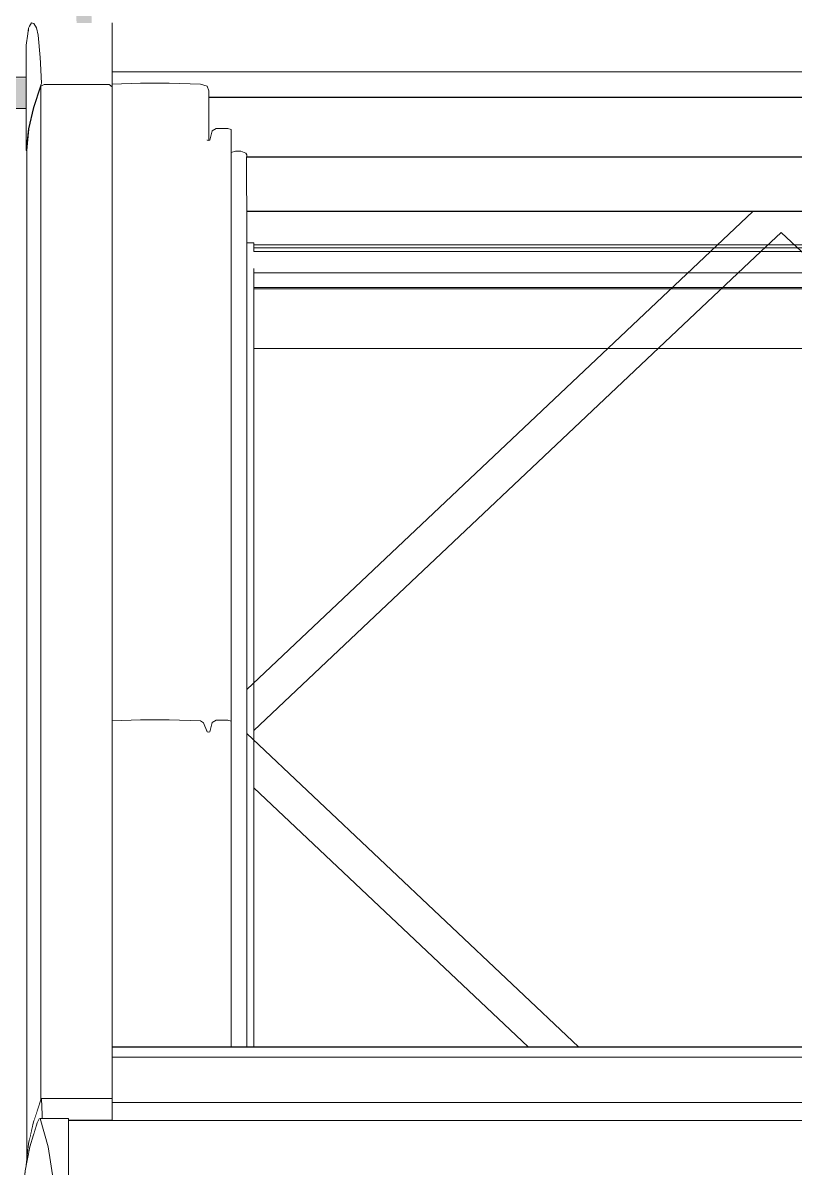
# Model space of a CAD drawing. Header units: metres. Extents: x -208 to 1512, y -277 to 123.
# Drawn here: x 842.351 to 842.787, y -3.63 to -2.984 of the extents above; entities that cross this region are included whole.
import ezdxf

# ---------------------------------------------------------------- set-up
doc = ezdxf.new("R2010")
doc.units = ezdxf.units.M
doc.header["$MEASUREMENT"] = 0
doc.linetypes.add('Wipeout_Contour', pattern=[1, 0, -1])
doc.layers.add('325 Dachfenster', color=7, linetype='Continuous')
doc.layers.add('918 Lageplan Beschriftung.x', color=7, linetype='Continuous')

# ---------------------------------------------------------------- blocks, each defined once
blk = doc.blocks.new('VELUX SlopeRoofBundle[39]_5', base_point=(825.25728, 0))
at = {"color": 254, "linetype": 'Wipeout_Contour', "lineweight": 0, "ltscale": 6742.275617}
blk.add_wipeout([(842.38987, -2.95926), (842.39025, -2.98422), (842.40193, -2.98422), (842.40193, -3.01187), (843.15633, -3.01187), (843.15633, -2.98422), (843.16801, -2.98422), (843.16839, -2.95926)], dxfattribs=at).dxf.layer = '325 Dachfenster'
at = {"color": 254, "linetype": 'Wipeout_Contour', "lineweight": 0, "ltscale": 3369.40731}
blk.add_wipeout([(842.35343, -3.01484), (842.33913, -3.01484), (842.33913, -3.01541), (842.35343, -3.01541)], dxfattribs=at).dxf.layer = '325 Dachfenster'
at = {"color": 254, "linetype": 'Wipeout_Contour', "lineweight": 0, "ltscale": 5053.155069}
blk.add_wipeout([(842.33913, -3.06787), (842.35363, -3.06787), (842.35363, -3.05641), (842.35343, -3.05626), (842.35343, -3.03252), (842.33913, -3.03252)], dxfattribs=at).dxf.layer = '325 Dachfenster'
at = {"color": 254, "linetype": 'Wipeout_Contour', "lineweight": 0, "ltscale": 3369.930088}
blk.add_wipeout([(842.47443, -3.56164), (842.47723, -3.56164), (842.47723, -3.05769), (842.47443, -3.05656)], dxfattribs=at).dxf.layer = '325 Dachfenster'
at = {"color": 254, "linetype": 'Wipeout_Contour', "lineweight": 0, "ltscale": 3369.668735}
blk.add_wipeout([(842.40193, -3.37775), (842.40193, -3.56164), (842.41783, -3.56164), (842.41783, -3.37723)], dxfattribs=at).dxf.layer = '325 Dachfenster'
at = {"color": 254, "linetype": 'Wipeout_Contour', "lineweight": 0, "ltscale": 3369.852581}
blk.add_wipeout([(842.45543, -3.38402), (842.45543, -3.56164), (842.45623, -3.56164), (842.45623, -3.38423)], dxfattribs=at).dxf.layer = '325 Dachfenster'
at = {"color": 254, "linetype": 'Wipeout_Contour', "lineweight": 0, "ltscale": 12636.140747}
blk.add_wipeout([(842.33913, -3.01484), (842.35343, -3.01484), (842.35343, -2.99685), (842.3542, -2.99035), (842.35473, -2.98718), (842.35513, -2.98607), (842.35643, -2.98422), (842.38176, -2.98422), (842.38113, -2.95926), (842.37713, -2.95926), (842.37713, -2.96046), (842.3515, -2.96046), (842.3515, -2.95834), (842.3515, -2.95558), (842.33913, -2.95558)], dxfattribs=at).dxf.layer = '325 Dachfenster'
at = {"color": 254, "linetype": 'Wipeout_Contour', "lineweight": 0, "ltscale": 6738.263474}
blk.add_wipeout([(842.47723, -3.05769), (842.47723, -3.56164), (842.47773, -3.56164), (842.47773, -3.0818), (842.47763, -3.08153), (842.47763, -3.05967), (842.47773, -3.05967), (842.47773, -3.05854)], dxfattribs=at).dxf.layer = '325 Dachfenster'
at = {"color": 254, "linetype": 'Wipeout_Contour', "lineweight": 0, "ltscale": 3369.408514}
blk.add_wipeout([(842.33913, -3.06787), (842.33913, -3.07367), (842.35363, -3.07367), (842.35363, -3.06787)], dxfattribs=at).dxf.layer = '325 Dachfenster'
at = {"color": 254, "linetype": 'Wipeout_Contour', "lineweight": 0, "ltscale": 3369.732923}
blk.add_wipeout([(842.41783, -3.56164), (842.43403, -3.56164), (842.43403, -3.37723), (842.41783, -3.37723)], dxfattribs=at).dxf.layer = '325 Dachfenster'
at = {"color": 254, "linetype": 'Wipeout_Contour', "lineweight": 0, "ltscale": 3369.855783}
blk.add_wipeout([(842.45623, -3.38423), (842.45623, -3.56164), (842.45703, -3.56164), (842.45703, -3.38395)], dxfattribs=at).dxf.layer = '325 Dachfenster'
at = {"color": 254, "linetype": 'Wipeout_Contour', "lineweight": 0, "ltscale": 3369.408688}
blk.add_wipeout([(842.35363, -3.07367), (842.33913, -3.07367), (842.33913, -3.0917), (842.35363, -3.0917)], dxfattribs=at).dxf.layer = '325 Dachfenster'
at = {"color": 254, "linetype": 'Wipeout_Contour', "lineweight": 0, "ltscale": 3371.139793}
blk.add_wipeout([(842.47773, -3.0905), (843.08053, -3.0905), (843.08053, -3.09043), (842.47773, -3.09043)], dxfattribs=at).dxf.layer = '325 Dachfenster'
at = {"color": 254, "linetype": 'Wipeout_Contour', "lineweight": 0, "ltscale": 3369.839351}
blk.add_wipeout([(842.45163, -3.3778), (842.45163, -3.56164), (842.45343, -3.56164), (842.45343, -3.37886)], dxfattribs=at).dxf.layer = '325 Dachfenster'
at = {"color": 254, "linetype": 'Wipeout_Contour', "lineweight": 0, "ltscale": 8421.1046}
blk.add_wipeout([(842.33913, -3.0917), (842.33913, -3.70979), (842.35151, -3.70979), (842.35153, -3.66149), (842.35153, -3.64552), (842.35283, -3.63161), (842.35343, -3.62846), (842.35343, -3.62845), (842.35363, -3.62657), (842.35363, -3.0917)], dxfattribs=at).dxf.layer = '325 Dachfenster'
at = {"color": 254, "linetype": 'Wipeout_Contour', "lineweight": 0, "ltscale": 3369.847056}
blk.add_wipeout([(842.45343, -3.37886), (842.45343, -3.56164), (842.45543, -3.56164), (842.45543, -3.38402)], dxfattribs=at).dxf.layer = '325 Dachfenster'
at = {"color": 254, "linetype": 'Wipeout_Contour', "lineweight": 0, "ltscale": 3369.800536}
blk.add_wipeout([(842.43403, -3.37723), (842.43403, -3.56164), (842.45163, -3.56164), (842.45163, -3.3778)], dxfattribs=at).dxf.layer = '325 Dachfenster'
at = {"color": 254, "linetype": 'Wipeout_Contour', "lineweight": 0, "ltscale": 3369.860055}
blk.add_wipeout([(842.45703, -3.38395), (842.45703, -3.56164), (842.45833, -3.56164), (842.45833, -3.37879)], dxfattribs=at).dxf.layer = '325 Dachfenster'
at = {"color": 254, "linetype": 'Wipeout_Contour', "lineweight": 0, "ltscale": 4211.577132}
blk.add_wipeout([(842.35283, -3.63161), (842.35283, -3.78697), (842.35475, -3.77738), (842.35543, -3.77361), (842.35543, -3.61796)], dxfattribs=at).dxf.layer = '325 Dachfenster'
at = {"color": 254, "linetype": 'Wipeout_Contour', "lineweight": 0, "ltscale": 3369.866754}
blk.add_wipeout([(842.45833, -3.37879), (842.45833, -3.56164), (842.46043, -3.56164), (842.46043, -3.37752)], dxfattribs=at).dxf.layer = '325 Dachfenster'
at = {"color": 254, "linetype": 'Wipeout_Contour', "lineweight": 0, "ltscale": 4211.603221}
blk.add_wipeout([(842.35953, -3.60447), (842.35543, -3.61796), (842.35543, -3.77361), (842.35842, -3.76324), (842.35953, -3.75858)], dxfattribs=at).dxf.layer = '325 Dachfenster'
at = {"color": 254, "linetype": 'Wipeout_Contour', "lineweight": 0, "ltscale": 3369.842907}
blk.add_wipeout([(842.45543, -3.0503), (842.45343, -3.04514), (842.45343, -3.37886), (842.45543, -3.38402)], dxfattribs=at).dxf.layer = '325 Dachfenster'
at = {"color": 254, "linetype": 'Wipeout_Contour', "lineweight": 0, "ltscale": 3369.884124}
blk.add_wipeout([(842.46043, -3.56164), (842.46703, -3.56164), (842.46703, -3.37752), (842.46043, -3.37752)], dxfattribs=at).dxf.layer = '325 Dachfenster'
at = {"color": 254, "linetype": 'Wipeout_Contour', "lineweight": 0, "ltscale": 10109.249173}
blk.add_wipeout([(842.35953, -3.75858), (842.3603, -3.75667), (842.36238, -3.74981), (842.3637, -3.74323), (842.36744, -3.71311), (842.36952, -3.68525), (842.36995, -3.65986), (842.36867, -3.63738), (842.36578, -3.618), (842.36128, -3.60202), (842.36064, -3.6023), (842.35953, -3.60447)], dxfattribs=at).dxf.layer = '325 Dachfenster'
at = {"color": 254, "linetype": 'Wipeout_Contour', "lineweight": 0, "ltscale": 3369.449852}
blk.add_wipeout([(842.35343, -3.62845), (842.35343, -3.62846), (842.35473, -3.62164), (842.35473, -3.6162)], dxfattribs=at).dxf.layer = '325 Dachfenster'
at = {"color": 254, "linetype": 'Wipeout_Contour', "lineweight": 0, "ltscale": 3369.796463}
blk.add_wipeout([(842.43403, -3.04351), (842.43403, -3.37723), (842.45163, -3.3778), (842.45163, -3.04408)], dxfattribs=at).dxf.layer = '325 Dachfenster'
at = {"color": 254, "linetype": 'Wipeout_Contour', "lineweight": 0, "ltscale": 3369.901135}
blk.add_wipeout([(842.46703, -3.37752), (842.46703, -3.56164), (842.46893, -3.56164), (842.46893, -3.37801)], dxfattribs=at).dxf.layer = '325 Dachfenster'
at = {"color": 254, "linetype": 'Wipeout_Contour', "lineweight": 0, "ltscale": 3369.228768}
blk.add_wipeout([(842.36128, -3.60202), (842.36578, -3.618), (842.37713, -3.618), (842.37713, -3.60202)], dxfattribs=at).dxf.layer = '325 Dachfenster'
at = {"color": 254, "linetype": 'Wipeout_Contour', "lineweight": 0, "ltscale": 4212.061359}
blk.add_wipeout([(842.35473, -3.6162), (842.35473, -3.62164), (842.35543, -3.61796), (842.35743, -3.61138), (842.35743, -3.60403)], dxfattribs=at).dxf.layer = '325 Dachfenster'
at = {"color": 254, "linetype": 'Wipeout_Contour', "lineweight": 0, "ltscale": 3369.835273}
blk.add_wipeout([(842.45163, -3.04408), (842.45163, -3.3778), (842.45343, -3.37886), (842.45343, -3.04514)], dxfattribs=at).dxf.layer = '325 Dachfenster'
at = {"color": 254, "linetype": 'Wipeout_Contour', "lineweight": 0, "ltscale": 3369.9072}
blk.add_wipeout([(842.46893, -3.05731), (842.46893, -3.56164), (842.47133, -3.56164), (842.47133, -3.05649)], dxfattribs=at).dxf.layer = '325 Dachfenster'
at = {"color": 254, "linetype": 'Wipeout_Contour', "lineweight": 0, "ltscale": 5895.787927}
blk.add_wipeout([(842.35743, -3.61138), (842.35953, -3.60447), (842.36064, -3.6023), (842.36128, -3.60202), (842.36143, -3.60202), (842.36143, -3.59208), (842.35743, -3.60403)], dxfattribs=at).dxf.layer = '325 Dachfenster'
at = {"color": 254, "linetype": 'Wipeout_Contour', "lineweight": 0, "ltscale": 3369.589547}
blk.add_wipeout([(842.37713, -3.60294), (842.37713, -3.60322), (842.40193, -3.60322), (842.40193, -3.60294)], dxfattribs=at).dxf.layer = '325 Dachfenster'
at = {"color": 254, "linetype": 'Wipeout_Contour', "lineweight": 0, "ltscale": 3369.265989}
blk.add_wipeout([(842.36578, -3.618), (842.36867, -3.63738), (842.37713, -3.63738), (842.37713, -3.618)], dxfattribs=at).dxf.layer = '325 Dachfenster'
at = {"color": 254, "linetype": 'Wipeout_Contour', "lineweight": 0, "ltscale": 4211.462882}
blk.add_wipeout([(842.35363, -3.05626), (842.35363, -3.62657), (842.35473, -3.6162), (842.35493, -3.6153), (842.35493, -3.04401)], dxfattribs=at).dxf.layer = '325 Dachfenster'
at = {"color": 254, "linetype": 'Wipeout_Contour', "lineweight": 0, "ltscale": 3369.851764}
blk.add_wipeout([(842.45623, -3.05055), (842.45623, -3.38423), (842.45703, -3.38395), (842.45703, -3.05027)], dxfattribs=at).dxf.layer = '325 Dachfenster'
at = {"color": 254, "linetype": 'Wipeout_Contour', "lineweight": 0, "ltscale": 3369.918274}
blk.add_wipeout([(842.47133, -3.56164), (842.47443, -3.56164), (842.47443, -3.05656), (842.47133, -3.05649)], dxfattribs=at).dxf.layer = '325 Dachfenster'
at = {"color": 254, "linetype": 'Wipeout_Contour', "lineweight": 0, "ltscale": 5054.12418}
blk.add_wipeout([(842.36143, -3.59208), (842.36143, -3.60202), (842.36233, -3.60202), (842.36233, -3.59999), (842.36197, -3.59082), (842.36188, -3.5909)], dxfattribs=at).dxf.layer = '325 Dachfenster'
at = {"layer": '325 Dachfenster', "linetype": 'Continuous', "lineweight": 0, "flags": 128}
blk.add_lwpolyline([(842.35343, -3.62845), (842.35343, -3.62846)], dxfattribs=at)
at = {"color": 254, "linetype": 'Wipeout_Contour', "lineweight": 0, "ltscale": 4211.393541}
blk.add_wipeout([(842.35493, -3.6153), (842.35743, -3.60403), (842.35763, -3.60344), (842.35763, -3.03184), (842.35493, -3.04401)], dxfattribs=at).dxf.layer = '325 Dachfenster'
at = {"color": 254, "linetype": 'Wipeout_Contour', "lineweight": 0, "ltscale": 3369.896801}
blk.add_wipeout([(842.46703, -3.04383), (842.46703, -3.37752), (842.46893, -3.37801), (842.46893, -3.04433)], dxfattribs=at).dxf.layer = '325 Dachfenster'
at = {"color": 254, "linetype": 'Wipeout_Contour', "lineweight": 0, "ltscale": 5055.51745}
blk.add_wipeout([(842.45553, -3.05033), (842.45543, -3.0503), (842.45543, -3.38402), (842.45623, -3.38423), (842.45623, -3.05055), (842.45553, -3.05036)], dxfattribs=at).dxf.layer = '325 Dachfenster'
at = {"color": 254, "linetype": 'Wipeout_Contour', "lineweight": 0, "ltscale": 3371.1396}
blk.add_wipeout([(842.47763, -3.07982), (843.08063, -3.07982), (843.08063, -3.0748), (842.47763, -3.0748)], dxfattribs=at).dxf.layer = '325 Dachfenster'
at = {"color": 254, "linetype": 'Wipeout_Contour', "lineweight": 0, "ltscale": 3369.5503}
blk.add_wipeout([(842.40193, -3.59082), (842.36197, -3.59082), (842.36233, -3.59999), (842.40193, -3.59999)], dxfattribs=at).dxf.layer = '325 Dachfenster'
at = {"layer": '325 Dachfenster', "linetype": 'Continuous', "lineweight": 0, "flags": 128}
blk.add_lwpolyline([(842.45343, -3.37886), (842.45163, -3.3778)], dxfattribs=at)
at = {"color": 254, "linetype": 'Wipeout_Contour', "lineweight": 0, "ltscale": 3369.855944}
blk.add_wipeout([(842.45703, -3.05027), (842.45703, -3.38395), (842.45833, -3.37879), (842.45833, -3.04511)], dxfattribs=at).dxf.layer = '325 Dachfenster'
at = {"color": 254, "linetype": 'Wipeout_Contour', "lineweight": 0, "ltscale": 6742.279003}
blk.add_wipeout([(842.47763, -3.08067), (842.47763, -3.08153), (842.47773, -3.0818), (842.47773, -3.08258), (843.08053, -3.08258), (843.08053, -3.0818), (843.08063, -3.08153), (843.08063, -3.08067)], dxfattribs=at).dxf.layer = '325 Dachfenster'
at = {"color": 254, "linetype": 'Wipeout_Contour', "lineweight": 0, "ltscale": 5054.583783}
blk.add_wipeout([(842.36233, -3.60202), (842.37713, -3.60202), (842.37713, -3.60294), (842.40193, -3.60294), (842.40193, -3.59999), (842.36233, -3.59999)], dxfattribs=at).dxf.layer = '325 Dachfenster'
at = {"layer": '325 Dachfenster', "linetype": 'Continuous', "lineweight": 0, "flags": 128}
for points in [[(842.45623, -3.38423), (842.45543, -3.38402)], [(842.45703, -3.38395), (842.45623, -3.38423)]]:
    blk.add_lwpolyline(points, dxfattribs=at)
at = {"color": 254, "linetype": 'Wipeout_Contour', "lineweight": 0, "ltscale": 4211.38662}
blk.add_wipeout([(842.35763, -3.03184), (842.35763, -3.60344), (842.36143, -3.59208), (842.36163, -3.59156), (842.36163, -3.01989)], dxfattribs=at).dxf.layer = '325 Dachfenster'
at = {"color": 254, "linetype": 'Wipeout_Contour', "lineweight": 0, "ltscale": 3369.86271}
blk.add_wipeout([(842.45833, -3.04511), (842.45833, -3.37879), (842.46043, -3.37752), (842.46043, -3.04383)], dxfattribs=at).dxf.layer = '325 Dachfenster'
at = {"color": 254, "linetype": 'Wipeout_Contour', "lineweight": 0, "ltscale": 3371.139685}
blk.add_wipeout([(843.08053, -3.08258), (842.47773, -3.08258), (842.47773, -3.08364), (843.08053, -3.08364)], dxfattribs=at).dxf.layer = '325 Dachfenster'
at = {"color": 254, "linetype": 'Wipeout_Contour', "lineweight": 0, "ltscale": 3371.147843}
blk.add_wipeout([(842.40193, -3.59644), (842.40193, -3.59875), (843.15633, -3.59875), (843.15633, -3.59644)], dxfattribs=at).dxf.layer = '325 Dachfenster'
at = {"color": 254, "linetype": 'Wipeout_Contour', "lineweight": 0, "ltscale": 3371.148077}
blk.add_wipeout([(842.37713, -3.60322), (842.37713, -3.61935), (843.18113, -3.61935), (843.18113, -3.60322)], dxfattribs=at).dxf.layer = '325 Dachfenster'
at = {"layer": '325 Dachfenster', "linetype": 'Continuous', "lineweight": 0, "flags": 128}
for points in [[(842.45543, -3.38402), (842.45343, -3.37886)], [(842.36128, -3.60202), (842.36578, -3.618), (842.36867, -3.63738), (842.36995, -3.65986), (842.36952, -3.68525), (842.36744, -3.71311), (842.3637, -3.74323), (842.36238, -3.74981), (842.3603, -3.75667), (842.35953, -3.75858), (842.35842, -3.76324), (842.35543, -3.77361), (842.35475, -3.77738), (842.35283, -3.78697), (842.35248, -3.79054), (842.35153, -3.79916), (842.35153, -3.80235), (842.35152, -3.81267), (842.35151, -3.82144), (842.3515, -3.82879)], [(842.36064, -3.6023), (842.35953, -3.60447), (842.35543, -3.61796), (842.35283, -3.63161), (842.35153, -3.64552), (842.35153, -3.64685)], [(842.36064, -3.6023), (842.36128, -3.60202)], [(842.36128, -3.60202), (842.37713, -3.60202)]]:
    blk.add_lwpolyline(points, dxfattribs=at)
at = {"color": 254, "linetype": 'Wipeout_Contour', "lineweight": 0, "ltscale": 3369.554054}
blk.add_wipeout([(842.36343, -3.59082), (842.40023, -3.59082), (842.40023, -3.01893), (842.36343, -3.01893)], dxfattribs=at).dxf.layer = '325 Dachfenster'
at = {"color": 254, "linetype": 'Wipeout_Contour', "lineweight": 0, "ltscale": 5897.711244}
blk.add_wipeout([(842.45643, -3.02258), (842.45543, -3.05023), (842.45546, -3.05031), (842.45553, -3.05033), (842.45553, -3.05036), (842.45623, -3.05055), (842.45643, -3.05048)], dxfattribs=at).dxf.layer = '325 Dachfenster'
at = {"color": 254, "linetype": 'Wipeout_Contour', "lineweight": 0, "ltscale": 3369.880137}
blk.add_wipeout([(842.46043, -3.04383), (842.46043, -3.37752), (842.46703, -3.37752), (842.46703, -3.04383)], dxfattribs=at).dxf.layer = '325 Dachfenster'
at = {"color": 254, "linetype": 'Wipeout_Contour', "lineweight": 0, "ltscale": 3371.139643}
blk.add_wipeout([(842.47763, -3.07982), (842.47763, -3.08067), (843.08063, -3.08067), (843.08063, -3.07982)], dxfattribs=at).dxf.layer = '325 Dachfenster'
at = {"color": 254, "linetype": 'Wipeout_Contour', "lineweight": 0, "ltscale": 3371.148398}
blk.add_wipeout([(842.37713, -3.64056), (843.18113, -3.64056), (843.18113, -3.61935), (842.37713, -3.61935)], dxfattribs=at).dxf.layer = '325 Dachfenster'
at = {"layer": '325 Dachfenster', "linetype": 'Continuous', "lineweight": 0, "flags": 128}
for points in [[(842.46043, -3.37752), (842.45833, -3.37879)], [(842.46893, -3.37801), (842.46703, -3.37752), (842.46043, -3.37752)], [(842.45833, -3.37879), (842.45703, -3.38395)], [(842.37713, -3.82879), (842.37713, -3.82144), (842.37713, -3.81267), (842.37713, -3.80235), (842.37713, -3.79054), (842.37713, -3.77738), (842.37713, -3.76324), (842.37713, -3.75667), (842.37713, -3.74981), (842.37713, -3.74323), (842.37713, -3.71311), (842.37713, -3.68525), (842.37713, -3.65986), (842.37713, -3.63738), (842.37713, -3.618), (842.37713, -3.60202)]]:
    blk.add_lwpolyline(points, dxfattribs=at)
at = {"color": 254, "linetype": 'Wipeout_Contour', "lineweight": 0, "ltscale": 5054.895738}
blk.add_wipeout([(842.36163, -3.01989), (842.36163, -3.59156), (842.36188, -3.5909), (842.36197, -3.59082), (842.36343, -3.59082), (842.36343, -3.01893)], dxfattribs=at).dxf.layer = '325 Dachfenster'
at = {"color": 254, "linetype": 'Wipeout_Contour', "lineweight": 0, "ltscale": 3369.63107}
blk.add_wipeout([(842.40023, -3.01893), (842.40023, -3.59082), (842.40193, -3.59082), (842.40193, -3.02019)], dxfattribs=at).dxf.layer = '325 Dachfenster'
at = {"color": 254, "linetype": 'Wipeout_Contour', "lineweight": 0, "ltscale": 2527.40529}
blk.add_wipeout([(842.45543, -3.01983), (842.45163, -3.04408), (842.45343, -3.04514)], dxfattribs=at).dxf.layer = '325 Dachfenster'
at = {"color": 254, "linetype": 'Wipeout_Contour', "lineweight": 0, "ltscale": 11798.992125}
blk.add_wipeout([(842.46893, -3.05274), (842.46893, -3.05731), (842.47133, -3.05649), (842.47443, -3.05656), (842.47723, -3.05769), (842.47773, -3.05854), (842.47773, -3.05967), (843.08053, -3.05967), (843.08053, -3.05854), (843.08103, -3.05769), (843.08383, -3.05656), (843.08693, -3.05649), (843.08933, -3.05731), (843.08933, -3.05274)], dxfattribs=at).dxf.layer = '325 Dachfenster'
at = {"color": 254, "linetype": 'Wipeout_Contour', "lineweight": 0, "ltscale": 3371.139697}
blk.add_wipeout([(843.08053, -3.08364), (842.47773, -3.08364), (842.47773, -3.08428), (843.08053, -3.08428)], dxfattribs=at).dxf.layer = '325 Dachfenster'
at = {"layer": '325 Dachfenster', "linetype": 'Continuous', "lineweight": 0, "flags": 128}
for points in [[(842.47133, -3.05649), (842.46893, -3.05731)], [(842.35343, -3.62845), (842.35473, -3.6162), (842.35743, -3.60403), (842.36143, -3.59208), (842.36188, -3.5909)], [(842.36188, -3.5909), (842.36197, -3.59082)], [(842.36197, -3.59082), (842.36233, -3.59999), (842.36233, -3.60202)]]:
    blk.add_lwpolyline(points, dxfattribs=at)
at = {"color": 254, "linetype": 'Wipeout_Contour', "lineweight": 0, "ltscale": 3369.638262}
blk.add_wipeout([(842.36143, -3.01989), (842.36185, -3.01879), (842.36194, -3.01836), (842.36143, -3.00685)], dxfattribs=at).dxf.layer = '325 Dachfenster'
at = {"color": 254, "linetype": 'Wipeout_Contour', "lineweight": 0, "ltscale": 3369.509444}
blk.add_wipeout([(842.45343, -3.04514), (842.45543, -3.05023), (842.45643, -3.02258), (842.45543, -3.01983)], dxfattribs=at).dxf.layer = '325 Dachfenster'
at = {"color": 254, "linetype": 'Wipeout_Contour', "lineweight": 0, "ltscale": 3369.664664}
blk.add_wipeout([(842.41783, -3.04351), (842.40193, -3.04403), (842.40193, -3.37775), (842.41783, -3.37723)], dxfattribs=at).dxf.layer = '325 Dachfenster'
at = {"color": 254, "linetype": 'Wipeout_Contour', "lineweight": 0, "ltscale": 3371.139424}
blk.add_wipeout([(842.47763, -3.07049), (843.08063, -3.07049), (843.08063, -3.05988), (842.47763, -3.05988)], dxfattribs=at).dxf.layer = '325 Dachfenster'
at = {"color": 254, "linetype": 'Wipeout_Contour', "lineweight": 0, "ltscale": 3371.139752}
blk.add_wipeout([(842.47773, -3.08499), (842.47773, -3.09043), (843.08053, -3.09043), (843.08053, -3.08499)], dxfattribs=at).dxf.layer = '325 Dachfenster'
at = {"color": 254, "linetype": 'Wipeout_Contour', "lineweight": 0, "ltscale": 3371.147283}
blk.add_wipeout([(843.15633, -3.56177), (842.40193, -3.56177), (842.40193, -3.56751), (843.15633, -3.56751)], dxfattribs=at).dxf.layer = '325 Dachfenster'
at = {"color": 254, "linetype": 'Wipeout_Contour', "lineweight": 0, "ltscale": 3371.14741}
blk.add_wipeout([(842.40193, -3.57329), (843.15633, -3.57329), (843.15633, -3.57098), (842.40193, -3.57098)], dxfattribs=at).dxf.layer = '325 Dachfenster'
at = {"color": 254, "linetype": 'Wipeout_Contour', "lineweight": 0, "ltscale": 3371.147557}
blk.add_wipeout([(842.40193, -3.5791), (842.40193, -3.58259), (843.15633, -3.58259), (843.15633, -3.5791)], dxfattribs=at).dxf.layer = '325 Dachfenster'
at = {"color": 254, "linetype": 'Wipeout_Contour', "lineweight": 0, "ltscale": 3371.147756}
blk.add_wipeout([(842.40193, -3.59296), (843.15633, -3.59296), (843.15633, -3.59202), (842.40193, -3.59202)], dxfattribs=at).dxf.layer = '325 Dachfenster'
at = {"color": 254, "linetype": 'Wipeout_Contour', "lineweight": 0, "ltscale": 3369.728862}
blk.add_wipeout([(842.41783, -3.04351), (842.41783, -3.37723), (842.43403, -3.37723), (842.43403, -3.04351)], dxfattribs=at).dxf.layer = '325 Dachfenster'
at = {"color": 254, "linetype": 'Wipeout_Contour', "lineweight": 0, "ltscale": 3371.139345}
blk.add_wipeout([(842.47763, -3.05988), (843.08063, -3.05988), (843.08063, -3.05967), (842.47763, -3.05967)], dxfattribs=at).dxf.layer = '325 Dachfenster'
at = {"color": 254, "linetype": 'Wipeout_Contour', "lineweight": 0, "ltscale": 3371.139532}
blk.add_wipeout([(842.47763, -3.0748), (843.08063, -3.0748), (843.08063, -3.07049), (842.47763, -3.07049)], dxfattribs=at).dxf.layer = '325 Dachfenster'
at = {"color": 254, "linetype": 'Wipeout_Contour', "lineweight": 0, "ltscale": 3371.139707}
blk.add_wipeout([(842.47773, -3.08428), (842.47773, -3.08499), (843.08053, -3.08499), (843.08053, -3.08428)], dxfattribs=at).dxf.layer = '325 Dachfenster'
at = {"color": 254, "linetype": 'Wipeout_Contour', "lineweight": 0, "ltscale": 2528.235209}
blk.add_wipeout([(842.47773, -3.0905), (842.47773, -3.36016), (842.76326, -3.0905)], dxfattribs=at).dxf.layer = '325 Dachfenster'
at = {"color": 254, "linetype": 'Wipeout_Contour', "lineweight": 0, "ltscale": 3371.147233}
blk.add_wipeout([(842.40193, -3.56164), (842.40193, -3.56177), (843.15633, -3.56177), (843.15633, -3.56164)], dxfattribs=at).dxf.layer = '325 Dachfenster'
at = {"color": 254, "linetype": 'Wipeout_Contour', "lineweight": 0, "ltscale": 3371.147373}
blk.add_wipeout([(843.15633, -3.56903), (842.40193, -3.56903), (842.40193, -3.57098), (843.15633, -3.57098)], dxfattribs=at).dxf.layer = '325 Dachfenster'
at = {"color": 254, "linetype": 'Wipeout_Contour', "lineweight": 0, "ltscale": 3371.147502}
blk.add_wipeout([(842.40193, -3.5791), (843.15633, -3.5791), (843.15633, -3.57605), (842.40193, -3.57605)], dxfattribs=at).dxf.layer = '325 Dachfenster'
at = {"color": 254, "linetype": 'Wipeout_Contour', "lineweight": 0, "ltscale": 3371.147806}
blk.add_wipeout([(843.15633, -3.59448), (842.40193, -3.59448), (842.40193, -3.59644), (843.15633, -3.59644)], dxfattribs=at).dxf.layer = '325 Dachfenster'
at = {"layer": '325 Dachfenster', "linetype": 'Continuous', "lineweight": 0, "flags": 128}
for points in [[(842.47443, -3.05656), (842.47133, -3.05649)], [(842.47723, -3.05769), (842.47443, -3.05656)], [(842.47773, -3.05854), (842.47723, -3.05769)], [(842.47763, -3.05967), (842.47763, -3.05988)], [(842.47763, -3.05967), (843.08063, -3.05967)], [(842.47763, -3.05988), (842.47763, -3.07049), (842.47763, -3.0748), (842.47763, -3.07982), (842.47763, -3.08067), (842.47763, -3.08153)], [(842.47773, -3.05854), (842.47773, -3.05967)], [(842.45163, -3.3778), (842.43403, -3.37723), (842.41783, -3.37723), (842.40193, -3.37775)]]:
    blk.add_lwpolyline(points, dxfattribs=at)
at = {"color": 254, "linetype": 'Wipeout_Contour', "lineweight": 0, "ltscale": 3369.661914}
blk.add_wipeout([(842.40193, -3.04403), (842.41783, -3.04351), (842.41783, -3.0182), (842.40193, -3.01871)], dxfattribs=at).dxf.layer = '325 Dachfenster'
at = {"color": 254, "linetype": 'Wipeout_Contour', "lineweight": 0, "ltscale": 6742.288936}
blk.add_wipeout([(842.76326, -3.0905), (842.47773, -3.36016), (842.47773, -3.3849), (842.66487, -3.56164), (842.89339, -3.56164), (843.08053, -3.3849), (843.08053, -3.36016), (842.79501, -3.0905)], dxfattribs=at).dxf.layer = '325 Dachfenster'
at = {"color": 254, "linetype": 'Wipeout_Contour', "lineweight": 0, "ltscale": 3371.147344}
blk.add_wipeout([(842.40193, -3.56751), (842.40193, -3.56903), (843.15633, -3.56903), (843.15633, -3.56751)], dxfattribs=at).dxf.layer = '325 Dachfenster'
at = {"color": 254, "linetype": 'Wipeout_Contour', "lineweight": 0, "ltscale": 3371.147453}
blk.add_wipeout([(842.40193, -3.57605), (843.15633, -3.57605), (843.15633, -3.57329), (842.40193, -3.57329)], dxfattribs=at).dxf.layer = '325 Dachfenster'
at = {"color": 254, "linetype": 'Wipeout_Contour', "lineweight": 0, "ltscale": 3371.147777}
blk.add_wipeout([(842.40193, -3.59448), (843.15633, -3.59448), (843.15633, -3.59296), (842.40193, -3.59296)], dxfattribs=at).dxf.layer = '325 Dachfenster'
at = {"color": 254, "linetype": 'Wipeout_Contour', "lineweight": 0, "ltscale": 3371.147886}
blk.add_wipeout([(842.40193, -3.6015), (843.15633, -3.6015), (843.15633, -3.59875), (842.40193, -3.59875)], dxfattribs=at).dxf.layer = '325 Dachfenster'
at = {"layer": '325 Dachfenster', "linetype": 'Continuous', "lineweight": 0, "flags": 128}
for points in [[(842.47773, -3.09043), (843.08053, -3.09043)], [(842.76326, -3.0905), (842.47773, -3.36016)], [(842.47773, -3.0905), (843.08053, -3.0905)], [(842.77913, -3.10238), (842.79059, -3.1132), (842.80032, -3.12239), (843.07657, -3.38328)], [(842.47773, -3.10825), (842.48163, -3.10825)], [(842.48163, -3.10825), (842.48183, -3.10846)], [(842.48183, -3.10846), (842.48183, -3.1132)], [(842.48183, -3.10931), (843.07643, -3.10931)], [(842.48183, -3.11101), (843.07643, -3.11101)], [(842.4817, -3.1132), (843.07657, -3.1132)], [(842.48183, -3.12522), (843.07643, -3.12522)], [(842.48183, -3.13335), (843.07643, -3.13335)], [(842.48183, -3.13413), (843.07643, -3.13413)], [(842.48183, -3.16786), (843.07643, -3.16786)], [(843.15633, -3.56751), (842.40193, -3.56751)]]:
    blk.add_lwpolyline(points, dxfattribs=at)
at = {"color": 254, "linetype": 'Wipeout_Contour', "lineweight": 0, "ltscale": 3369.726134}
blk.add_wipeout([(842.41783, -3.0182), (842.41783, -3.04351), (842.43403, -3.04351), (842.43403, -3.0182)], dxfattribs=at).dxf.layer = '325 Dachfenster'
at = {"color": 254, "linetype": 'Wipeout_Contour', "lineweight": 0, "ltscale": 2528.144646}
blk.add_wipeout([(842.66487, -3.56164), (842.47773, -3.3849), (842.47773, -3.56164)], dxfattribs=at).dxf.layer = '325 Dachfenster'
at = {"color": 254, "linetype": 'Wipeout_Contour', "lineweight": 0, "ltscale": 3371.147683}
blk.add_wipeout([(842.40193, -3.5902), (843.15633, -3.5902), (843.15633, -3.58631), (842.40193, -3.58631)], dxfattribs=at).dxf.layer = '325 Dachfenster'
at = {"color": 254, "linetype": 'Wipeout_Contour', "lineweight": 0, "ltscale": 3371.147924}
blk.add_wipeout([(842.40193, -3.6015), (842.40193, -3.60322), (843.15633, -3.60322), (843.15633, -3.6015)], dxfattribs=at).dxf.layer = '325 Dachfenster'
at = {"layer": '325 Dachfenster', "linetype": 'Continuous', "lineweight": 0, "flags": 128}
for points in [[(842.47773, -3.0818), (842.47773, -3.56164)], [(842.77913, -3.10238), (842.76768, -3.1132), (842.75794, -3.12239), (842.4817, -3.38328)], [(842.48183, -3.12267), (842.48183, -3.56164)], [(842.66487, -3.56164), (842.47773, -3.3849)], [(842.63642, -3.56164), (842.4817, -3.41552)], [(843.15633, -3.56164), (842.40193, -3.56164)], [(842.37713, -3.60294), (842.40193, -3.60294)], [(842.37713, -3.60322), (843.18113, -3.60322)], [(842.40193, -3.60294), (842.40193, -3.60322)]]:
    blk.add_lwpolyline(points, dxfattribs=at)
at = {"color": 254, "linetype": 'Wipeout_Contour', "lineweight": 0, "ltscale": 3369.793712}
blk.add_wipeout([(842.43403, -3.0182), (842.43403, -3.04351), (842.45163, -3.04408), (842.45163, -3.01876)], dxfattribs=at).dxf.layer = '325 Dachfenster'
at = {"color": 254, "linetype": 'Wipeout_Contour', "lineweight": 0, "ltscale": 3371.147619}
blk.add_wipeout([(842.40193, -3.58631), (843.15633, -3.58631), (843.15633, -3.58259), (842.40193, -3.58259)], dxfattribs=at).dxf.layer = '325 Dachfenster'
at = {"color": 254, "linetype": 'Wipeout_Contour', "lineweight": 0, "ltscale": 3371.147731}
blk.add_wipeout([(842.40193, -3.59078), (842.40193, -3.59128), (843.15633, -3.59128), (843.15633, -3.59078)], dxfattribs=at).dxf.layer = '325 Dachfenster'
at = {"color": 254, "linetype": 'Wipeout_Contour', "lineweight": 0, "ltscale": 2527.87378}
blk.add_wipeout([(842.45163, -3.04408), (842.45543, -3.01983), (842.45163, -3.01876)], dxfattribs=at).dxf.layer = '325 Dachfenster'
at = {"color": 254, "linetype": 'Wipeout_Contour', "lineweight": 0, "ltscale": 3371.147745}
blk.add_wipeout([(843.15633, -3.59169), (842.40193, -3.59169), (842.40193, -3.59202), (843.15633, -3.59202)], dxfattribs=at).dxf.layer = '325 Dachfenster'
at = {"color": 254, "linetype": 'Wipeout_Contour', "lineweight": 0, "ltscale": 3371.138946}
blk.add_wipeout([(842.45643, -3.03818), (843.10183, -3.03818), (843.10183, -3.02622), (842.45643, -3.02622)], dxfattribs=at).dxf.layer = '325 Dachfenster'
at = {"color": 254, "linetype": 'Wipeout_Contour', "lineweight": 0, "ltscale": 3368.873948}
blk.add_wipeout([(842.45343, -3.04514), (842.45543, -3.0503), (842.45546, -3.05031), (842.45543, -3.05023)], dxfattribs=at).dxf.layer = '325 Dachfenster'
at = {"color": 254, "linetype": 'Wipeout_Contour', "lineweight": 0, "ltscale": 3371.147738}
blk.add_wipeout([(842.40193, -3.59128), (842.40193, -3.59169), (843.15633, -3.59169), (843.15633, -3.59128)], dxfattribs=at).dxf.layer = '325 Dachfenster'
at = {"color": 254, "linetype": 'Wipeout_Contour', "lineweight": 0, "ltscale": 3371.13886}
blk.add_wipeout([(842.45643, -3.02622), (843.10183, -3.02622), (843.10183, -3.02615), (842.45643, -3.02615)], dxfattribs=at).dxf.layer = '325 Dachfenster'
at = {"color": 254, "linetype": 'Wipeout_Contour', "lineweight": 0, "ltscale": 13484.557639}
blk.add_wipeout([(842.45643, -3.05048), (842.45703, -3.05027), (842.45833, -3.04511), (842.46043, -3.04383), (842.46703, -3.04383), (842.46893, -3.04433), (842.46893, -3.05274), (843.08933, -3.05274), (843.08933, -3.04433), (843.09123, -3.04383), (843.09783, -3.04383), (843.09993, -3.0451), (843.10123, -3.05027), (843.10183, -3.05048), (843.10183, -3.03818), (842.45643, -3.03818)], dxfattribs=at).dxf.layer = '325 Dachfenster'
at = {"color": 254, "linetype": 'Wipeout_Contour', "lineweight": 0, "ltscale": 3371.147724}
blk.add_wipeout([(842.40193, -3.59071), (843.15633, -3.59071), (843.15633, -3.59055), (842.40193, -3.59055)], dxfattribs=at).dxf.layer = '325 Dachfenster'
at = {"layer": '325 Dachfenster', "linetype": 'Continuous', "lineweight": 0, "flags": 128}
for points in [[(842.45703, -3.05027), (842.45833, -3.04511)], [(842.45833, -3.04511), (842.46043, -3.04383)], [(842.46043, -3.04383), (842.46703, -3.04383), (842.46893, -3.04433)], [(842.46893, -3.04433), (842.46893, -3.37801), (842.46893, -3.56164)], [(842.45546, -3.05031), (842.45543, -3.05023)], [(842.45553, -3.05033), (842.45553, -3.05036)], [(842.45553, -3.05036), (842.45623, -3.05055)], [(842.45623, -3.05055), (842.45703, -3.05027)]]:
    blk.add_lwpolyline(points, dxfattribs=at)
at = {"color": 254, "linetype": 'Wipeout_Contour', "lineweight": 0, "ltscale": 13484.554465}
blk.add_wipeout([(843.15633, -3.01187), (842.40193, -3.01187), (842.40193, -3.01871), (842.41783, -3.0182), (842.43403, -3.0182), (842.45163, -3.01876), (842.45543, -3.01983), (842.45643, -3.02258), (842.45643, -3.02615), (843.10183, -3.02615), (843.10183, -3.02258), (843.10283, -3.01983), (843.10663, -3.01876), (843.12423, -3.0182), (843.14043, -3.0182), (843.15633, -3.01871)], dxfattribs=at).dxf.layer = '325 Dachfenster'
at = {"color": 254, "linetype": 'Wipeout_Contour', "lineweight": 0, "ltscale": 3371.147726}
blk.add_wipeout([(843.15633, -3.59071), (842.40193, -3.59071), (842.40193, -3.59078), (843.15633, -3.59078)], dxfattribs=at).dxf.layer = '325 Dachfenster'
at = {"layer": '325 Dachfenster', "linetype": 'Continuous', "lineweight": 0, "flags": 128}
for points in [[(842.45643, -3.02258), (842.45543, -3.01983)], [(842.45643, -3.05048), (842.45643, -3.02258)], [(842.45643, -3.02615), (843.10183, -3.02615)]]:
    blk.add_lwpolyline(points, dxfattribs=at)
at = {"color": 254, "linetype": 'Wipeout_Contour', "lineweight": 0, "ltscale": 11796.295268}
blk.add_wipeout([(842.35343, -3.05626), (842.35363, -3.05641), (842.35363, -3.05626), (842.35493, -3.04401), (842.35763, -3.03184), (842.36163, -3.01989), (842.36343, -3.01893), (842.40023, -3.01893), (842.40193, -3.02019), (842.40193, -3.01879), (842.36185, -3.01879), (842.36143, -3.01989), (842.35743, -3.03184), (842.35473, -3.04401)], dxfattribs=at).dxf.layer = '325 Dachfenster'
at = {"color": 254, "linetype": 'Wipeout_Contour', "lineweight": 0, "ltscale": 3371.14772}
blk.add_wipeout([(843.15633, -3.5902), (842.40193, -3.5902), (842.40193, -3.59055), (843.15633, -3.59055)], dxfattribs=at).dxf.layer = '325 Dachfenster'
at = {"layer": '325 Dachfenster', "linetype": 'Continuous', "lineweight": 0, "flags": 128}
for points in [[(842.36197, -3.59082), (842.40193, -3.59082)], [(842.40193, -3.60294), (842.40193, -3.59999), (842.40193, -3.59082)], [(843.15633, -3.59296), (842.40193, -3.59296)]]:
    blk.add_lwpolyline(points, dxfattribs=at)
at = {"color": 254, "linetype": 'Wipeout_Contour', "lineweight": 0, "ltscale": 4211.705962}
blk.add_wipeout([(842.3542, -2.99035), (842.35343, -2.99685), (842.35343, -3.05626), (842.35473, -3.04401), (842.35473, -2.98718)], dxfattribs=at).dxf.layer = '325 Dachfenster'
at = {"layer": '325 Dachfenster', "linetype": 'Continuous', "lineweight": 0, "flags": 128}
for points in [[(842.35343, -3.05626), (842.35363, -3.05641)], [(842.35363, -3.05626), (842.35363, -3.62657)]]:
    blk.add_lwpolyline(points, dxfattribs=at)
at = {"color": 254, "linetype": 'Wipeout_Contour', "lineweight": 0, "ltscale": 5054.38903}
blk.add_wipeout([(842.35473, -2.98718), (842.35473, -3.04401), (842.35743, -3.03184), (842.35743, -2.98451), (842.35643, -2.98422), (842.35513, -2.98607)], dxfattribs=at).dxf.layer = '325 Dachfenster'
at = {"layer": '325 Dachfenster', "linetype": 'Continuous', "lineweight": 0, "flags": 128}
for points in [[(842.35343, -2.99685), (842.35343, -3.05626)], [(842.35343, -3.01484), (842.33913, -3.01484), (842.32483, -3.01484)], [(842.35343, -3.03252), (842.33913, -3.03252), (842.32483, -3.03252)]]:
    blk.add_lwpolyline(points, dxfattribs=at)
at = {"color": 254, "linetype": 'Wipeout_Contour', "lineweight": 0, "ltscale": 3369.518278}
blk.add_wipeout([(842.40193, -2.99113), (842.3601, -2.99113), (842.36131, -3.00365), (842.40193, -3.00365)], dxfattribs=at).dxf.layer = '325 Dachfenster'
at = {"color": 254, "linetype": 'Wipeout_Contour', "lineweight": 0, "ltscale": 6738.779462}
blk.add_wipeout([(842.35743, -2.98451), (842.35743, -3.03184), (842.36143, -3.01989), (842.36143, -3.00685), (842.36131, -3.00365), (842.3601, -2.99113), (842.35914, -2.98692), (842.35773, -2.98457)], dxfattribs=at).dxf.layer = '325 Dachfenster'
at = {"color": 254, "linetype": 'Wipeout_Contour', "lineweight": 0, "ltscale": 4212.353352}
blk.add_wipeout([(842.40193, -2.98422), (842.35643, -2.98422), (842.35743, -2.98451), (842.35773, -2.98457), (842.40193, -2.98457)], dxfattribs=at).dxf.layer = '325 Dachfenster'
at = {"color": 254, "linetype": 'Wipeout_Contour', "lineweight": 0, "ltscale": 3369.547781}
blk.add_wipeout([(842.36194, -3.01836), (842.36185, -3.01879), (842.40193, -3.01879), (842.40193, -3.01836)], dxfattribs=at).dxf.layer = '325 Dachfenster'
at = {"color": 254, "linetype": 'Wipeout_Contour', "lineweight": 0, "ltscale": 3369.510652}
blk.add_wipeout([(842.35773, -2.98457), (842.35914, -2.98692), (842.40193, -2.98692), (842.40193, -2.98457)], dxfattribs=at).dxf.layer = '325 Dachfenster'
at = {"color": 254, "linetype": 'Wipeout_Contour', "lineweight": 0, "ltscale": 4212.396528}
blk.add_wipeout([(842.36131, -3.00365), (842.36143, -3.00685), (842.36194, -3.01836), (842.40193, -3.01836), (842.40193, -3.00365)], dxfattribs=at).dxf.layer = '325 Dachfenster'
at = {"layer": '325 Dachfenster', "linetype": 'Continuous', "lineweight": 0, "flags": 128}
for points in [[(842.40193, -3.01187), (843.15633, -3.01187)], [(842.36185, -3.01879), (842.36143, -3.01989), (842.35743, -3.03184), (842.35473, -3.04401), (842.35343, -3.05626)], [(842.35363, -3.05626), (842.35493, -3.04401), (842.35763, -3.03184), (842.36163, -3.01989)], [(842.36163, -3.01989), (842.36343, -3.01893)], [(842.36163, -3.01989), (842.36163, -3.59156)], [(842.36185, -3.01879), (842.36194, -3.01836)], [(842.36343, -3.01893), (842.40023, -3.01893)], [(842.40023, -3.01893), (842.40193, -3.02019)], [(842.45543, -3.01983), (842.45163, -3.01876), (842.43403, -3.0182), (842.41783, -3.0182), (842.40193, -3.01871)], [(842.40193, -3.01879), (842.40193, -3.01836)], [(842.40193, -3.02019), (842.40193, -3.01879)], [(842.40193, -3.02019), (842.40193, -3.59082)]]:
    blk.add_lwpolyline(points, dxfattribs=at)
at = {"color": 254, "linetype": 'Wipeout_Contour', "lineweight": 0, "ltscale": 3369.522407}
blk.add_wipeout([(842.40193, -2.98692), (842.35914, -2.98692), (842.3601, -2.99113), (842.40193, -2.99113)], dxfattribs=at).dxf.layer = '325 Dachfenster'
at = {"layer": '325 Dachfenster', "linetype": 'Continuous', "lineweight": 0, "flags": 128}
for points in [[(842.35343, -2.99685), (842.3542, -2.99035), (842.35473, -2.98718), (842.35513, -2.98607), (842.35643, -2.98422), (842.35743, -2.98451), (842.35773, -2.98457), (842.35914, -2.98692), (842.3601, -2.99113), (842.36131, -3.00365), (842.36143, -3.00685), (842.36194, -3.01836)], [(842.40193, -3.01836), (842.40193, -3.00365), (842.40193, -2.99113), (842.40193, -2.98692), (842.40193, -2.98457), (842.40193, -2.98422)]]:
    blk.add_lwpolyline(points, dxfattribs=at)
blk = doc.blocks.new('Dachfläche_70_5', base_point=(843.22913, -2.19932))
at = {"layer": '325 Dachfenster', "linetype": 'Continuous', "lineweight": 0}
blk.add_blockref('VELUX SlopeRoofBundle[39]_5', (825.25728, 0), dxfattribs=at)

msp = doc.modelspace()

# ---------------------------------------------------------------- hatches: boundary and pattern name
at = {"layer": '918 Lageplan Beschriftung.x', "linetype": 'Continuous', "lineweight": 0, "true_color": 0x3f0000}
msp.add_hatch(color=18, dxfattribs=at).paths.add_polyline_path([(825.31254, -15.07), (830.63228, -15.07), (830.63228, -15.97), (838.86228, -15.97), (838.86228, -15.07), (844.19207, -15.07), (844.24254, 0.07), (838.34728, 0.07), (838.34728, 0.8), (831.14728, 0.8), (831.14728, 0.07), (825.25702, 0.07)])

# ---------------------------------------------------------------- next in the draw order: block references
at = {"layer": '325 Dachfenster', "color": 7, "linetype": 'Continuous', "lineweight": 13, "true_color": 0xf4f4f4}
msp.add_blockref('Dachfläche_70_5', (843.22913, -2.19932), dxfattribs=at)

doc.saveas('drawing.dxf')
